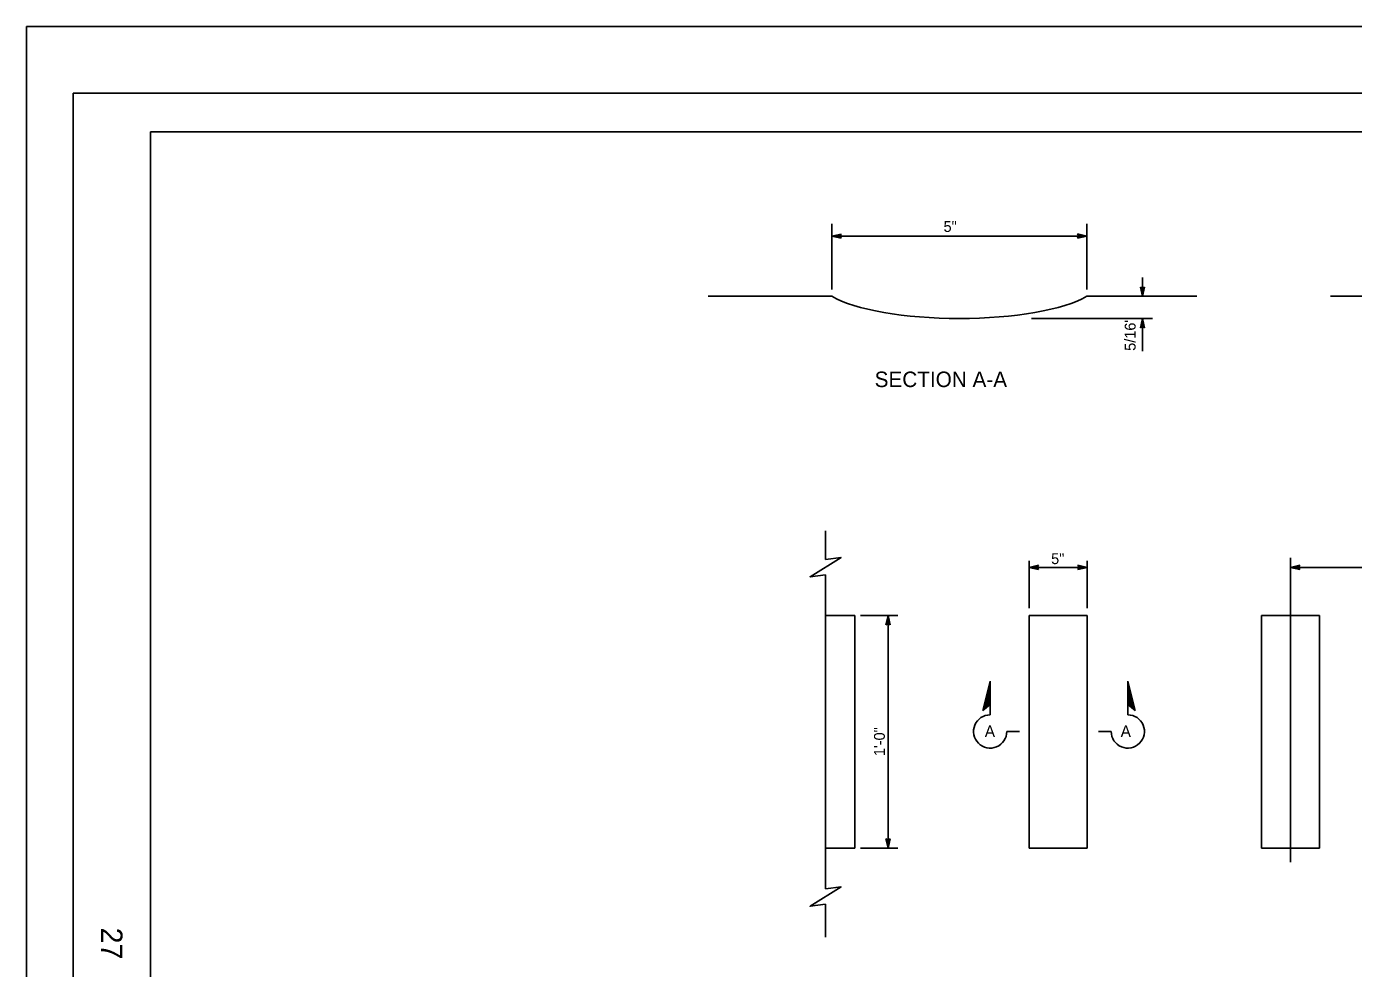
# Model space of a CAD drawing. Extents: x -893 to 867, y -474 to 712.
# Drawn here: x -893 to -37, y 104 to 712 of the extents above; entities that cross this region are included whole.
import ezdxf

# ---------------------------------------------------------------- set-up
doc = ezdxf.new("R2010")
doc.units = 0
for name, color, linetype in [('10 Sheet Format', 7, 'Continuous'), ('22 Misc Cnst Det', 7, 'Continuous'), ('56 Stage 3 Anno', 7, 'Continuous'), ('57 Undefined', 7, 'Continuous'), ('60 Nongeo Data', 7, 'Continuous')]:
    doc.layers.add(name, color=color, linetype=linetype)

msp = doc.modelspace()

# ---------------------------------------------------------------- linework, layer by layer
at = {"layer": '10 Sheet Format'}
for q in [(811.55, 643.96), (-813.45, -406.04)]:
    msp.add_line((-813.45, 643.96), q, dxfattribs=at)
for points in [[(-893.45, -474.04), (866.55, -474.04), (866.55, 711.96), (-893.45, 711.96)], [(-863.43, 668.96), (836.57, 668.96), (836.57, -431.04), (-863.43, -431.04)], [(-863.43, 668.96), (836.57, 668.96), (836.57, -431.04), (-863.43, -431.04)]]:
    msp.add_lwpolyline(points, close=True, dxfattribs=at)
at = {"layer": '22 Misc Cnst Det'}
for p, q in [((-271.73, 289.72), (-276.56, 270.78)), ((-271.73, 288.17), (-276.06, 271.18)), ((-271.73, 286.61), (-275.56, 271.59)), ((-271.73, 285.05), (-275.06, 271.99)), ((-271.73, 283.49), (-274.56, 272.4)), ((-271.73, 268.02), (-271.73, 289.72)), ((-182.93, 289.72), (-178.1, 270.78)), ((-182.93, 268.02), (-182.93, 289.72)), ((-182.93, 288.17), (-178.6, 271.18)), ((-182.93, 286.61), (-179.1, 271.59)), ((-182.93, 285.05), (-179.6, 271.99)), ((-182.93, 283.49), (-180.1, 272.4)), ((-271.73, 274.69), (-276.56, 270.78)), ((-271.73, 281.94), (-274.06, 272.81)), ((-271.73, 280.38), (-273.56, 273.21)), ((-271.73, 278.82), (-273.06, 273.62)), ((-271.73, 277.26), (-272.55, 274.02)), ((-271.73, 275.7), (-272.05, 274.43)), ((-182.93, 281.94), (-180.6, 272.81)), ((-182.93, 280.38), (-181.11, 273.21)), ((-182.93, 278.82), (-181.61, 273.62)), ((-182.93, 277.26), (-182.11, 274.02)), ((-182.93, 275.7), (-182.61, 274.43)), ((-182.93, 274.69), (-178.1, 270.78)), ((-261.01, 257.3), (-252.86, 257.3)), ((-193.65, 257.3), (-201.8, 257.3))]:
    msp.add_line(p, q, dxfattribs=at)
for centre, start, end in [((-271.73, 257.3), 90.00004, 0.00053), ((-182.93, 257.3), 179.99947, 89.99996)]:
    msp.add_arc(centre, 10.72, start, end, dxfattribs=at)
at = {"layer": '56 Stage 3 Anno'}
for p, q in [((-373.95, 542.33), (-373.95, 584.63)), ((-209.29, 542.33), (-209.29, 584.63)), ((-373.95, 576.82), (-367.95, 578.15)), ((-373.95, 576.82), (-209.29, 576.82)), ((-367.95, 575.48), (-373.95, 576.82)), ((-373.95, 576.82), (-373.95, 576.82)), ((-368.16, 575.84), (-372.57, 576.82)), ((-372.56, 576.82), (-368.18, 577.79)), ((-371.18, 576.82), (-368.36, 577.44)), ((-368.4, 576.2), (-371.18, 576.82)), ((-369.8, 576.82), (-368.59, 577.09)), ((-368.57, 576.54), (-369.8, 576.82)), ((-367.95, 578.15), (-368.75, 576.82)), ((-368.75, 576.82), (-367.95, 575.48)), ((-367.95, 578.15), (-367.95, 578.15)), ((-367.95, 575.48), (-367.95, 575.48)), ((-214.49, 576.82), (-215.29, 578.16)), ((-215.29, 578.16), (-215.29, 578.16)), ((-215.29, 578.16), (-209.29, 576.82)), ((-209.29, 576.82), (-215.29, 575.49)), ((-215.29, 575.49), (-214.49, 576.82)), ((-215.29, 575.49), (-215.29, 575.49)), ((-215.08, 577.8), (-210.67, 576.82)), ((-210.69, 576.82), (-215.06, 575.85)), ((-212.06, 576.82), (-214.88, 576.2)), ((-214.84, 577.45), (-212.06, 576.82)), ((-214.67, 577.1), (-213.44, 576.82)), ((-213.44, 576.82), (-214.65, 576.56)), ((-209.29, 576.82), (-209.29, 576.82)), ((-173.48, 537.97), (-173.48, 550.12)), ((-173.48, 537.97), (-174.81, 543.97)), ((-174.81, 543.97), (-174.81, 543.97)), ((-174.81, 543.97), (-173.48, 543.17)), ((-173.49, 539.36), (-174.46, 543.74)), ((-173.48, 540.73), (-174.11, 543.56)), ((-173.48, 542.12), (-173.75, 543.32)), ((-173.48, 543.17), (-172.15, 543.97)), ((-172.15, 543.97), (-173.48, 537.97)), ((-172.5, 543.75), (-173.48, 539.35)), ((-172.86, 543.52), (-173.48, 540.73)), ((-173.21, 543.34), (-173.48, 542.12)), ((-172.15, 543.97), (-172.15, 543.97)), ((-173.48, 537.97), (-173.48, 537.97)), ((-244.99, 523.66), (-167.02, 523.66)), ((-174.82, 517.66), (-173.48, 523.66)), ((-174.47, 517.88), (-173.49, 522.28)), ((-173.48, 502.54), (-173.48, 523.66)), ((-173.48, 523.66), (-173.48, 523.66)), ((-173.48, 523.66), (-172.16, 517.66)), ((-173.48, 522.27), (-172.51, 517.9)), ((-173.48, 518.46), (-174.82, 517.66)), ((-174.82, 517.66), (-174.82, 517.66)), ((-174.11, 518.11), (-173.49, 520.9)), ((-173.76, 518.29), (-173.49, 519.52)), ((-173.49, 520.9), (-172.86, 518.08)), ((-173.49, 519.52), (-173.22, 518.31)), ((-172.16, 517.66), (-173.48, 518.46)), ((-172.16, 517.66), (-172.16, 517.66)), ((-77.89, 369.39), (-77.89, 336.74)), ((-246.63, 367.4), (-246.63, 336.74)), ((-246.63, 363.14), (-240.63, 364.47)), ((-246.63, 363.14), (-209.13, 363.14)), ((-240.63, 361.8), (-246.63, 363.14)), ((-246.63, 363.14), (-246.63, 363.14)), ((-240.85, 362.16), (-245.25, 363.14)), ((-245.24, 363.15), (-240.87, 364.11)), ((-243.87, 363.14), (-241.05, 363.77)), ((-241.09, 362.52), (-243.87, 363.14)), ((-242.49, 363.14), (-241.28, 363.41)), ((-241.26, 362.87), (-242.49, 363.14)), ((-240.63, 364.47), (-241.43, 363.14)), ((-241.43, 363.14), (-240.63, 361.8)), ((-240.63, 364.47), (-240.63, 364.47)), ((-240.63, 361.8), (-240.63, 361.8)), ((-214.33, 363.14), (-215.13, 364.48)), ((-215.13, 364.48), (-215.13, 364.48)), ((-215.13, 364.48), (-209.13, 363.14)), ((-209.13, 363.14), (-215.13, 361.81)), ((-215.13, 361.81), (-214.33, 363.14)), ((-215.13, 361.81), (-215.13, 361.81)), ((-214.92, 364.13), (-210.51, 363.14)), ((-210.53, 363.14), (-214.9, 362.17)), ((-211.9, 363.15), (-214.72, 362.52)), ((-214.68, 363.77), (-211.9, 363.15)), ((-214.51, 363.42), (-213.28, 363.15)), ((-213.28, 363.15), (-214.49, 362.88)), ((-209.13, 367.4), (-209.13, 336.74)), ((-209.13, 363.14), (-209.13, 363.14)), ((-77.89, 363.14), (-71.89, 364.47)), ((72.11, 363.14), (-77.89, 363.14)), ((-71.89, 361.8), (-77.89, 363.14)), ((-77.89, 363.14), (-77.89, 363.14)), ((-72.1, 362.16), (-76.51, 363.14)), ((-76.49, 363.15), (-72.12, 364.11)), ((-75.12, 363.14), (-72.3, 363.77)), ((-72.34, 362.52), (-75.12, 363.14)), ((-73.74, 363.14), (-72.53, 363.41)), ((-72.51, 362.87), (-73.74, 363.14)), ((-71.89, 364.47), (-72.69, 363.14)), ((-72.69, 363.14), (-71.89, 361.8)), ((-71.89, 364.47), (-71.89, 364.47)), ((-71.89, 361.8), (-71.89, 361.8)), ((-77.89, 336.74), (-77.89, 173.1)), ((-355.34, 332.06), (-331.37, 332.06)), ((-338.96, 326.06), (-337.62, 332.06)), ((-337.62, 326.86), (-338.96, 326.06)), ((-338.96, 326.06), (-338.96, 326.06)), ((-338.6, 326.28), (-337.62, 330.68)), ((-338.24, 326.51), (-337.62, 329.3)), ((-337.9, 326.69), (-337.62, 327.92)), ((-337.62, 332.06), (-337.62, 332.06)), ((-337.62, 332.06), (-336.29, 326.06)), ((-337.62, 332.06), (-337.62, 182.06)), ((-337.62, 330.67), (-336.65, 326.3)), ((-337.62, 329.3), (-337, 326.48)), ((-337.62, 327.92), (-337.36, 326.71)), ((-336.29, 326.06), (-337.62, 326.86)), ((-336.29, 326.06), (-336.29, 326.06)), ((-355.34, 182.06), (-331.37, 182.06)), ((-337.62, 182.06), (-338.95, 188.06)), ((-338.95, 188.06), (-338.95, 188.06)), ((-338.95, 188.06), (-337.62, 187.26)), ((-337.62, 183.46), (-338.59, 187.83)), ((-337.62, 184.83), (-338.24, 187.65)), ((-337.62, 186.21), (-337.88, 187.42)), ((-337.62, 187.26), (-336.28, 188.06)), ((-336.28, 188.06), (-337.62, 182.06)), ((-336.64, 187.85), (-337.62, 183.44)), ((-337, 187.61), (-337.62, 184.83)), ((-337.34, 187.44), (-337.62, 186.21)), ((-337.62, 182.06), (-337.62, 182.06)), ((-336.28, 188.06), (-336.28, 188.06))]:
    msp.add_line(p, q, dxfattribs=at)
at = {"layer": '60 Nongeo Data'}
for p, q in [((-453.77, 537.97), (-373.95, 537.97)), ((-209.29, 537.97), (-138.35, 537.97)), ((-52.19, 537.97), (252.05, 537.97)), ((-377.88, 382.06), (-377.88, 386.73)), ((-377.88, 368.31), (-377.88, 382.06)), ((-377.88, 344.56), (-377.88, 358.31)), ((-377.88, 344.56), (-377.88, 155.81)), ((-377.88, 155.81), (-377.88, 169.56)), ((-377.88, 132.06), (-377.88, 145.81)), ((-377.88, 124.6), (-377.88, 132.06))]:
    msp.add_line(p, q, dxfattribs=at)
for points in [[(-377.88, 368.31), (-367.88, 369.56), (-387.88, 357.06), (-377.88, 358.31)], [(-359.13, 332.06), (-377.88, 332.06)], [(-359.13, 332.06), (-359.13, 182.06)], [(-209.13, 332.06), (-246.63, 332.06)], [(-246.63, 332.06), (-246.63, 182.06)], [(-209.13, 332.06), (-209.13, 182.06)], [(-59.14, 332.06), (-96.64, 332.06)], [(-96.64, 332.06), (-96.64, 182.06)], [(-62.26, 332.06), (-93.51, 332.06)], [(-59.14, 332.06), (-59.14, 182.06)], [(-377.88, 182.06), (-359.13, 182.06)], [(-246.63, 182.06), (-209.13, 182.06)], [(-96.64, 182.06), (-59.14, 182.06)], [(-93.51, 182.06), (-62.26, 182.06)], [(-377.88, 155.81), (-367.88, 157.06), (-387.88, 144.56), (-377.88, 145.81)]]:
    msp.add_lwpolyline(points, dxfattribs=at)
msp.add_ellipse((-291.62, 548.54), major_axis=(90.94, 0), ratio=0.273499, start_param=3.580297, end_param=5.844481, dxfattribs=at)

# ---------------------------------------------------------------- texts
at = {"layer": '10 Sheet Format'}
msp.add_text('27', height=13.779, rotation=270, dxfattribs=at).set_placement((-845.33, 130.76))
at = {"layer": '57 Undefined'}
for s, height, p in [('5"', 7, (-301.8, 579.48)), ('SECTION A-A', 10, (-346.26, 479.42)), ('5"', 7, (-232.39, 365.22)), ('A', 7.5, (-275.23, 253.67)), ('A', 7.5, (-187.56, 253.67))]:
    msp.add_text(s, height=height, dxfattribs=at).set_placement(p)
for s, p in [('5/16"', (-177.9, 502.8)), ('1\'-0"', (-339.67, 241.4))]:
    msp.add_text(s, height=7, rotation=90, dxfattribs=at).set_placement(p)

doc.saveas('drawing.dxf')
